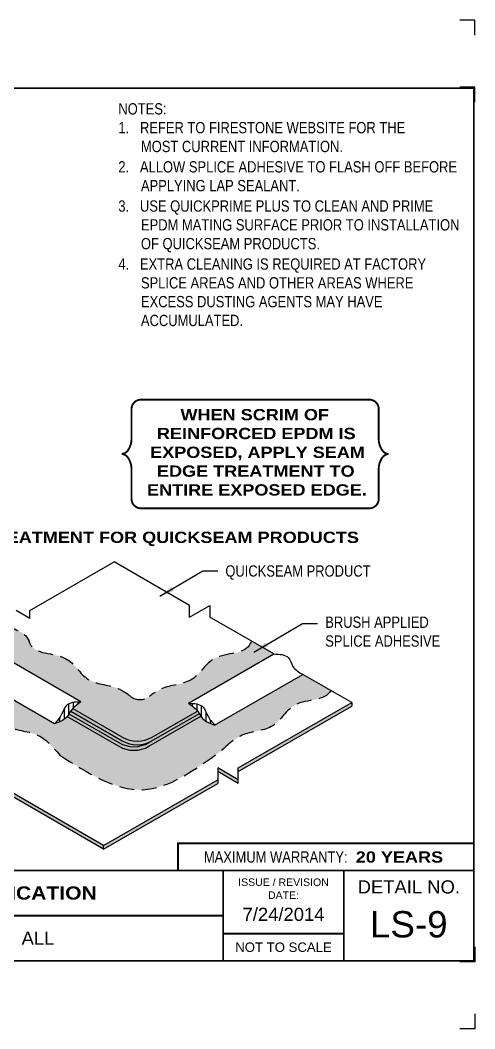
# Model space of a CAD drawing. Header units: inches. Extents: x 121.4 to 141.5, y 96.2 to 113.
# Drawn here: x 133.93 to 141.48, y 96.24 to 113 of the extents above; entities that cross this region are included whole.
import ezdxf
from ezdxf.enums import TextEntityAlignment as Align

# ---------------------------------------------------------------- set-up
doc = ezdxf.new("R2010")
doc.units = ezdxf.units.IN
doc.header["$MEASUREMENT"] = 0
doc.linetypes.add('HIDDEN', pattern=[0.375, 0.25, -0.125])
doc.layers.get('0').update_dxf_attribs({"linetype": 'CONTINUOUS'})
doc.layers.get('DEFPOINTS').update_dxf_attribs({"linetype": 'CONTINUOUS'})
for name, color, linetype in [('FSBP-ADHESIVE', 1, 'HIDDEN'), ('FSBP-ANNO-NOTE', 7, 'CONTINUOUS'), ('FSBP-MEMBRANE', 7, 'CONTINUOUS'), ('FSBP-SEALANTS', 1, 'CONTINUOUS'), ('FSBP-TTLB', 7, 'CONTINUOUS'), ('FSBP-TTLB-BORDER', 7, 'CONTINUOUS'), ('FSBP-TTLB-TEXT', 7, 'CONTINUOUS')]:
    doc.layers.add(name, color=color, linetype=linetype)
doc.styles.add('FSBP_ARIAL', font='arial.ttf')
doc.styles.add('FSBP_ARIAL_BOLD', font='')
doc.styles.add('FSBP_ARIAL_NAR', font='ARIALN.TTF')
doc.styles.get('FSBP_ARIAL_BOLD').set_extended_font_data('Arial Black')
doc.dimstyles.new('FSBP-LEADER', dxfattribs={"dimtxt": 0.1875, "dimasz": 0.25, "dimexe": 0.0625, "dimexo": 0.125, "dimgap": 0.125, "dimtad": 0, "dimtih": 1, "dimtoh": 1, "dimdec": 4, "dimzin": 0, "dimdsep": 46, "dimlunit": 4, "dimtxsty": 'FSBP_ARIAL_NAR', "dimcen": 0.09375, "dimclrd": 256, "dimclre": 256, "dimclrt": 256, "dimadec": 0, "dimazin": 0, "dimtfac": 1, "dimtdec": 4, "dimtofl": 0, "dimtmove": 0, "dimatfit": 3, "dimfxl": 1, "dimtolj": 1, "dimtzin": 0, "dimlwd": -1, "dimlwe": -1, "dimarcsym": 0})

# ---------------------------------------------------------------- blocks, each defined once
blk = doc.blocks.new('TTLB-EPDM_1')
at = {"layer": 'DEFPOINTS', "linetype": 'Continuous', "ltscale": 1.75}
for points in [[(20.01562500000003, 13.88083333333333), (20.01562500000003, 14.13083333333333), (19.76562500000003, 14.13083333333333)], [(20.01562500000003, -2.380833333333342), (20.01562500000003, -2.630833333333342), (19.76562500000003, -2.630833333333342)]]:
    blk.add_lwpolyline(points, dxfattribs=at)
at = {"layer": 'DEFPOINTS', "color": 1}
for points in [[(20.015625, 12.765625), (20.015625, 13.015625), (19.765625, 13.015625)], [(20.015625, -1.265625), (20.015625, -1.515625), (19.765625, -1.515625)]]:
    blk.add_lwpolyline(points, dxfattribs=at)
at = {"layer": 'FSBP-TTLB', "const_width": 0.03125}
blk.add_lwpolyline([(15.09028770518938, 0), (20, 0), (20, 0.4512598240669945), (15.09028770518938, 0.4512598240669945)], close=True, dxfattribs=at)
for points in [[(0, 0), (0, -1.5), (20, -1.5), (20, 0), (0, 0)], [(15.84028770518938, 0), (15.84028770518938, -1.5)], [(17.84110496735593, 0), (17.84110496735593, -1.5)], [(20, 0), (20, -1.5)], [(4.825208527206769, -0.75), (15.84028770518938, -0.75)], [(15.84028770518938, -1.048740175933006), (17.84110496735593, -1.048740175933006)]]:
    blk.add_lwpolyline(points, dxfattribs=at)
at = {"layer": 'FSBP-TTLB-BORDER', "const_width": 0.03125}
blk.add_lwpolyline([(20, 0), (20, 13), (0, 13), (0, 0)], dxfattribs=at)
at = {"layer": 'FSBP-TTLB-TEXT', "style": 'FSBP_ARIAL_NAR'}
blk.add_text('MAXIMUM WARRANTY:', height=0.1875, dxfattribs=at).set_placement((17.90516569312837, 0.2256299120335257), align=Align.MIDDLE_RIGHT)
at = {"layer": 'FSBP-TTLB-TEXT', "style": 'FSBP_ARIAL'}
for s, height, p in [('ISSUE / REVISION', 0.125, (16.84069633627263, -0.1938496373466023)), ('DETAIL NO.', 0.21875, (18.92055248367797, -0.2724398367368792)), ('DATE:', 0.125, (16.84069633627263, -0.409973105348854)), ('NOT TO SCALE', 0.15625, (16.84069633627263, -1.274370087966503))]:
    blk.add_text(s, height=height, dxfattribs=at).set_placement(p, align=Align.MIDDLE_CENTER)
at = {"layer": 'FSBP-TTLB-TEXT'}
for tag, height, style, p in [('MAXIMUM_WARRANTY', 0.1875, 'FSBP_ARIAL_BOLD', (18.03987100774941, 0.2240244307510579)), ('ACCPT_SYSTEMS', 0.21875, 'FSBP_ARIAL', (12.49438170418193, -1.125))]:
    blk.add_attdef(tag, text='', height=height, dxfattribs=dict(at, style=style)).set_placement(p, align=Align.MIDDLE_LEFT)
for tag, height, style, p in [('DETAIL_DESCP_LINE_1', 0.21875, 'FSBP_ARIAL_BOLD', (10.33118450231211, -0.3736318192489421)), ('ISSUE_REV_DATE', 0.21875, 'FSBP_ARIAL', (16.84069633627263, -0.7282559425942452)), ('DETAIL_NUMBER', 0.4375, 'FSBP_ARIAL', (18.91941590748775, -0.8931630692489421))]:
    blk.add_attdef(tag, text='', height=height, dxfattribs=dict(at, style=style)).set_placement(p, align=Align.MIDDLE_CENTER)

msp = doc.modelspace()

# ---------------------------------------------------------------- hatches: boundary and pattern name
at = {"layer": 'FSBP-ADHESIVE'}
h = msp.add_hatch(dxfattribs=at)
h.set_pattern_fill('DOTS', color=256, scale=0.5, style=0)
h.set_pattern_definition([(0, (-81.78209631652948, 176.854042543671), (0.015625, 0.03125), [0, -0.03125])])
edge = h.paths.add_edge_path()
edge.add_spline(control_points=[(134.7132971766054, 101.4256806436275), (134.7091963644304, 101.4203635117983), (134.6586441860501, 101.3592907448312), (134.5785341179362, 101.3302145259062), (134.5051714753876, 101.3035873078064)], knot_values=[0.335480648233246, 0.335480648233246, 0.335480648233246, 0.335480648233246, 0.3559496872654459, 0.5785031306896502, 0.5785031306896502, 0.5785031306896502, 0.5785031306896502], degree=3, periodic=0)
edge.add_line((134.5051714753876, 101.3035873078065), (132.6663541012979, 102.362518690578))
edge.add_line((132.6663541012979, 102.362518690578), (132.3154135990641, 102.1599030971438))
edge.add_spline(control_points=[(132.3154135990641, 102.1599030971438), (132.4946792694771, 102.1128634822478), (132.6943010426044, 102.0604823915954), (132.8121363416487, 101.6705421419581), (133.3998436874202, 101.7589595391507), (133.6624122823938, 101.1844097443239), (134.2451215598422, 101.1920363371409), (134.4732276469368, 100.9211701874616), (134.5885783986161, 100.7841961401314)], knot_values=[0, 0, 0, 0, 0.4852668780173124, 0.5403702471679624, 1.182054935308877, 1.689895881993722, 2.193807869526426, 2.709318965547892, 2.709318965547892, 2.709318965547892, 2.709318965547892], degree=3, periodic=0)
edge.add_spline(control_points=[(134.5885783986099, 100.7841961401397), (135.0496283469391, 100.4884218504523), (135.9592356253525, 99.9048875769053), (136.8314682337667, 100.5376034842577), (137.261594882187, 100.8496165527974)], knot_values=[0, 0, 0, 0, 1.488988598920493, 2.937631534199079, 2.937631534199079, 2.937631534199079, 2.937631534199079], degree=3, periodic=0)
edge.add_spline(control_points=[(137.261594882187, 100.8496165527974), (137.3799076107923, 100.958748156057), (137.6245668919843, 101.1844217579052), (138.1822678645996, 101.1864561458754), (138.4458055802488, 101.7549708127247), (138.9983775940976, 101.6758977055542), (139.087325687353, 101.8575715473169)], knot_values=[0.5497459382095591, 0.5497459382095591, 0.5497459382095591, 0.5497459382095591, 1.021616369189523, 1.525528356722227, 2.033369303407072, 2.665678300506432, 2.665678300506432, 2.665678300506432, 2.665678300506432], degree=3, periodic=0)
edge.add_line((139.087325687353, 101.8575715473169), (138.6227644521501, 102.1257861015163))
edge.add_line((138.6227644521501, 102.1257861015163), (137.160551157383, 101.28157686217))
edge.add_spline(control_points=[(137.160551157383, 101.28157686217), (137.0871885148345, 101.3082040802697), (136.9965243442401, 101.341110946222), (136.943719301801, 101.4150004879936), (136.9341335877381, 101.4296858169607)], knot_values=[0.303463646559335, 0.303463646559335, 0.303463646559335, 0.303463646559335, 0.5260170899834895, 0.5785031306896335, 0.5785031306896335, 0.5785031306896335, 0.5785031306896335], degree=3, periodic=0)
edge.add_line((136.934133587738, 101.4296858169607), (136.0702468003186, 100.9309205476947))
edge.add_arc((135.8202468003186, 101.3639332495869), 0.4999999999999979, 239.9999999999994, 300.0000000000005, ccw=False)
edge.add_line((135.5702468003186, 100.9309205476947), (134.7132971766054, 101.4256806436275))
edge = h.paths.add_edge_path()
edge.add_spline(control_points=[(135.7667991027687, 101.760168598615), (135.6968092428859, 101.8163211621536), (135.4832587507381, 101.9573989692487), (135.0025726918538, 101.959152421338), (134.7375320837937, 102.5309091910348), (134.1504973850855, 102.4432517898799), (134.0326432787252, 102.8331707899104), (133.8330251787812, 102.8855560307403), (133.6537628069846, 102.9325993726064)], knot_values=[0, 0, 0, 0, 0.2669915961014668, 0.7709035836341709, 1.278744530319016, 1.920429218459931, 1.975532587610577, 2.460799465627936, 2.460799465627936, 2.460799465627936, 2.460799465627936], degree=3, periodic=0)
edge.add_line((133.6537628069846, 102.9325993726063), (133.2030642738577, 102.6723884531822))
edge.add_line((133.2030642738577, 102.6723884531822), (134.94147630898, 101.6687157967418))
edge.add_spline(control_points=[(134.94147630898, 101.6687157967418), (134.8926430379811, 101.6339265576582), (134.8438097669822, 101.5991373185746), (134.8041820369545, 101.5557082450397)], knot_values=[0, 0, 0, 0, 0.1771371703173616, 0.1771371703173616, 0.1771371703173616, 0.1771371703173616], degree=3, periodic=0)
edge.add_line((134.8041820369545, 101.5557082450397), (135.6243733935924, 101.0821705476948))
edge.add_arc((135.8743733935924, 101.515183249587), 0.5000000000000008, 240.0000000000002, 300.0000001348517)
edge.add_line((136.1243733946116, 101.0821705482832), (136.8764464081477, 101.5163801074587))
edge.add_spline(control_points=[(136.8764464081477, 101.5163801074587), (136.8345550381603, 101.5681204814311), (136.7794006809755, 101.6074129162682), (136.7242463237906, 101.6467053511054)], knot_values=[0, 0, 0, 0, 0.2000661959060956, 0.2000661959060956, 0.2000661959060956, 0.2000661959060956], degree=3, periodic=0)
edge.add_line((136.7242463237906, 101.6467053511054), (138.1403630125176, 102.4643007025457))
edge.add_line((138.1403630125175, 102.4643007025457), (137.7682167869905, 102.6791594260316))
edge.add_spline(control_points=[(137.7682167869916, 102.6791594260343), (137.7630757991315, 102.6655172011994), (137.6903367854277, 102.4440965330002), (137.1089592647391, 102.5309091910348), (136.8439186566791, 101.959152421338), (136.3632325977948, 101.9573989692487), (136.1496821056469, 101.8163211621536), (136.0796922457642, 101.760168598615)], knot_values=[0.4968757330618643, 0.4968757330618643, 0.4968757330618643, 0.4968757330618643, 0.5403702471679801, 1.182054935308895, 1.68989588199374, 2.193807869526444, 2.460799465627981, 2.460799465627981, 2.460799465627981, 2.460799465627981], degree=3, periodic=0)
edge.add_arc((135.9232456742664, 101.9551672403194), 0.25, 231.2600779478361, 308.739922052164, ccw=False)
edge = h.paths.add_edge_path(flags=17)
edge.add_arc((135.8202468003186, 101.423933249587), 0.4999999999999994, 240.0000000000002, 299.9999999999997, ccw=False)
edge.add_line((135.5702468003186, 100.9909205476948), (134.7424737605335, 101.4688355350426))
edge.add_spline(control_points=[(134.7424737605362, 101.4688355350468), (134.7331873990169, 101.4539197108055), (134.7237527248748, 101.4392373553525), (134.7132971766054, 101.4256806436275)], knot_values=[0.2832921995804639, 0.2832921995804639, 0.2832921995804639, 0.2832921995804639, 0.335480648233246, 0.335480648233246, 0.335480648233246, 0.335480648233246], degree=3, periodic=0)
edge.add_line((134.7132971766054, 101.4256806436275), (135.5702468003186, 100.9309205476947))
edge.add_arc((135.8202468003186, 101.3639332495869), 0.4999999999999979, 239.9999999999994, 300.0000000000005)
edge.add_line((136.0702468003186, 100.9309205476947), (136.9341335877381, 101.4296858169607))
edge.add_spline(control_points=[(136.9341335877381, 101.4296858169607), (136.9247305499332, 101.4440912856141), (136.9158000930847, 101.4590595918848), (136.9065044266332, 101.4737341133594)], knot_values=[0.2519778394773399, 0.2519778394773399, 0.2519778394773399, 0.2519778394773399, 0.303463646559335, 0.303463646559335, 0.303463646559335, 0.303463646559335], degree=3, periodic=0)
edge.add_line((136.9065044266331, 101.4737341133594), (136.0702468003186, 100.9909205476948))
edge = h.paths.add_edge_path(flags=17)
edge.add_arc((135.8202468003186, 101.423933249587), 0.4999999999999994, 240.0000000000002, 299.9999999999997)
edge.add_line((136.0702468003186, 100.9909205476948), (136.1243733857861, 101.0221705463848))
edge.add_arc((135.8743733865425, 101.4551832487136), 0.5000000000000009, 239.9999997998426, 299.9999998999235, ccw=False)
edge.add_line((135.6243733850297, 101.0221705476948), (134.7715503813578, 101.5145481401826))
edge.add_spline(control_points=[(134.7715503813578, 101.5145481401826), (134.7613850389207, 101.4997081349107), (134.7520075605327, 101.4841487968453), (134.7424737605362, 101.4688355350468)], knot_values=[0.2297131707486087, 0.2297131707486087, 0.2297131707486087, 0.2297131707486087, 0.2832921995804639, 0.2832921995804639, 0.2832921995804639, 0.2832921995804639], degree=3, periodic=0)
edge.add_line((134.7424737605335, 101.4688355350425), (135.5702468003185, 100.9909205476948))
at = {"layer": 'FSBP-MEMBRANE'}
h = msp.add_hatch(color=256, dxfattribs=at)
h.paths.add_polyline_path([(131.322592930811, 101.5866978170707), (131.322592930811, 101.5266978170708), (133.1508690140732, 100.4711421282464), (133.1508690140732, 100.5311421282463)])
h.paths.add_polyline_path([(133.4903148575955, 100.4711421282464), (133.4903148575955, 100.5311421282464), (133.1508690140732, 100.3351629791134), (133.1508690140732, 100.2751629791134)])
h.paths.add_polyline_path([(133.4903148575955, 100.3351629791135), (133.4903148575955, 100.2751629791135), (135.3185909408577, 99.21960729028905), (135.3185909408577, 99.27960729028904)])
h.paths.add_polyline_path([(137.2142867794601, 100.3140877930079), (137.2142867794601, 100.3740877930079), (135.3185909408577, 99.27960729028916), (135.3185909408577, 99.21960729028915)])
h.paths.add_polyline_path([(137.2142867794601, 100.5700669421408), (137.2142867794601, 100.5100669421408), (137.5537326229824, 100.3140877930079), (137.5537326229824, 100.3740877930079)])
h.paths.add_polyline_path([(139.4355408507396, 101.5965294289998), (139.4355408507396, 101.6565294289997), (137.5537326229824, 100.5700669421408), (137.5537326229824, 100.5100669421408)])
h = msp.add_hatch(color=256, dxfattribs=at)
edge = h.paths.add_edge_path()
edge.add_line((135.6243733935924, 101.0821705476947), (134.8041820369544, 101.5557082450397))
edge.add_spline(control_points=[(134.8041820369545, 101.5557082450397), (134.7954625802706, 101.5461523627006), (134.784301890115, 101.5326979472555), (134.7741306115935, 101.5183149223188), (134.7715503813578, 101.5145481401826)], knot_values=[0.1771371703173616, 0.1771371703173616, 0.1771371703173616, 0.1771371703173616, 0.2161134094965848, 0.2297131707486087, 0.2297131707486087, 0.2297131707486087, 0.2297131707486087], degree=3, periodic=0)
edge.add_line((134.7715503813577, 101.5145481401826), (135.6243733850297, 101.0221705476948))
edge.add_arc((135.8743733865425, 101.4551832487136), 0.5000000000000009, 239.9999997998426, 299.9999998999235)
edge.add_line((136.1243733857861, 101.0221705463848), (136.9065044266332, 101.4737341133594))
edge.add_spline(control_points=[(136.9065044266332, 101.4737341133594), (136.9000291706846, 101.4839562187852), (136.89040011524, 101.4985457726926), (136.8798064948367, 101.5122300368851), (136.8764464081477, 101.5163801074587)], knot_values=[0.2000661959060955, 0.2000661959060955, 0.2000661959060955, 0.2000661959060955, 0.2359306258868176, 0.25197783947734, 0.25197783947734, 0.25197783947734, 0.25197783947734], degree=3, periodic=0)
edge.add_line((136.8764464081477, 101.5163801074586), (136.1243733935924, 101.0821705476948))
edge.add_arc((135.8743733935924, 101.515183249587), 0.5000000000000008, 240.00000000000762, 300.00000000000256, ccw=False)
at = {"layer": 'FSBP-SEALANTS'}
h = msp.add_hatch(dxfattribs=at)
h.set_pattern_fill('ANSI31', color=256, scale=0.6, angle=45, style=0)
h.set_pattern_definition([(90, (-64.6067918191448, 62.10548535999447), (-0.075, 1.387778780781446e-17), [])])
edge = h.paths.add_edge_path()
edge.add_spline(control_points=[(134.94147630898, 101.6687157967418), (134.8455353531903, 101.6650388773656), (134.6883111095871, 101.6590132873248), (134.626730261006, 101.4417244334831), (134.5482441721247, 101.352534313094), (134.5051714753876, 101.3035873078064)], knot_values=[0, 0, 0, 0, 0.252978676759738, 0.4145714494281598, 0.6111139456606395, 0.6111139456606395, 0.6111139456606395, 0.6111139456606395], degree=3, periodic=0)
edge.add_spline(control_points=[(134.5051714753876, 101.3035873078064), (134.5785341179363, 101.3302145259062), (134.6979924699172, 101.3735723369329), (134.7837696448022, 101.5563642230517), (134.881898047266, 101.6262717345572), (134.94147630898, 101.6687157967418)], knot_values=[0, 0, 0, 0, 0.2225534434241545, 0.3623897211930157, 0.578503130689617, 0.578503130689617, 0.578503130689617, 0.578503130689617], degree=3, periodic=0)
h = msp.add_hatch(dxfattribs=at)
h.set_pattern_fill('ANSI31', color=256, scale=0.6, angle=45, style=0)
h.set_pattern_definition([(90, (-58.28209631652959, 56.96376813462246), (-0.075, 1.387778780781446e-17), [])])
edge = h.paths.add_edge_path()
edge.add_spline(control_points=[(137.160551157383, 101.28157686217), (137.1174784606459, 101.3305238674575), (137.0389923717647, 101.4197139878466), (136.9774115231835, 101.6370028416883), (136.8201872795804, 101.6430284317291), (136.7242463237906, 101.6467053511054)], knot_values=[0, 0, 0, 0, 0.1965424962324797, 0.3581352689009015, 0.6111139456606395, 0.6111139456606395, 0.6111139456606395, 0.6111139456606395], degree=3, periodic=0)
edge.add_spline(control_points=[(136.7242463237906, 101.6467053511054), (136.7794006809756, 101.6074129162682), (136.8345550381604, 101.5681204814311), (136.8764464081477, 101.5163801074587)], knot_values=[0, 0, 0, 0, 0.2000661959060721, 0.2000661959060721, 0.2000661959060721, 0.2000661959060721], degree=3, periodic=0)
edge.add_spline(control_points=[(136.8764464081477, 101.5163801074587), (136.8798064948367, 101.5122300368851), (136.89040011524, 101.4985457726926), (136.9000291706845, 101.4839562187852), (136.9065044266331, 101.4737341133594)], knot_values=[0.2000661959060721, 0.2000661959060721, 0.2000661959060721, 0.2000661959060721, 0.2161134094966013, 0.2519778394773051, 0.2519778394773051, 0.2519778394773051, 0.2519778394773051], degree=3, periodic=0)
edge.add_spline(control_points=[(136.9065044266331, 101.4737341133594), (136.9158000930847, 101.4590595918848), (136.9247305499332, 101.4440912856141), (136.9341335877381, 101.4296858169607)], knot_values=[0.2519778394773051, 0.2519778394773051, 0.2519778394773051, 0.2519778394773051, 0.3034636465593443, 0.3034636465593443, 0.3034636465593443, 0.3034636465593443], degree=3, periodic=0)
edge.add_spline(control_points=[(136.9341335877381, 101.4296858169607), (136.943719301801, 101.4150004879936), (136.99652434424, 101.341110946222), (137.0871885148344, 101.3082040802697), (137.160551157383, 101.28157686217)], knot_values=[0.3034636465593443, 0.3034636465593443, 0.3034636465593443, 0.3034636465593443, 0.3559496872654625, 0.578503130689617, 0.578503130689617, 0.578503130689617, 0.578503130689617], degree=3, periodic=0)

# ---------------------------------------------------------------- linework, layer by layer
at = {"layer": 'FSBP-ADHESIVE'}
msp.add_arc((135.9232456742664, 101.9551672403195), 0.25, 231.2600779478533, 308.7399220521619, dxfattribs=at)
for points, knots in [([(133.6537628069846, 102.9325993726064), (133.8330251787812, 102.8855560307403), (134.0326432787252, 102.8331707899104), (134.1504973850855, 102.4432517898799), (134.7375320837937, 102.5309091910348), (135.0025726918538, 101.959152421338), (135.4832587507381, 101.9573989692487), (135.6968092428859, 101.8163211621536), (135.7667991027687, 101.760168598615)], [0, 0, 0, 0, 0.4852668780173581, 0.5403702471680046, 1.18205493530892, 1.689895881993765, 2.193807869526469, 2.460799465627936, 2.460799465627936, 2.460799465627936, 2.460799465627936]), ([(137.7682167869916, 102.6791594260343), (137.7630757991315, 102.6655172011994), (137.6903367854277, 102.4440965330002), (137.1089592647391, 102.5309091910348), (136.8439186566791, 101.959152421338), (136.3632325977948, 101.9573989692487), (136.1496821056469, 101.8163211621536), (136.0796922457642, 101.760168598615)], [0.4968757330618643, 0.4968757330618643, 0.4968757330618643, 0.4968757330618643, 0.5403702471679801, 1.182054935308895, 1.68989588199374, 2.193807869526444, 2.460799465627981, 2.460799465627981, 2.460799465627981, 2.460799465627981]), ([(139.087325687353, 101.8575715473169), (138.9983775940976, 101.6758977055542), (138.4458055802488, 101.7549708127247), (138.1822678645996, 101.1864561458754), (137.6245668919843, 101.1844217579052), (137.3799076107923, 100.958748156057), (137.261594882187, 100.8496165527974)], [0.5497459382095593, 0.5497459382095593, 0.5497459382095593, 0.5497459382095593, 1.18205493530892, 1.689895881993765, 2.193807869526469, 2.665678300506432, 2.665678300506432, 2.665678300506432, 2.665678300506432])]:
    msp.add_open_spline(points, degree=3, knots=knots, dxfattribs=at)
for points in [[(132.3154135990641, 102.1599030971438), (132.7356670430423, 101.9172696581351), (132.7553535117564, 101.865802928675), (133.3472690560135, 101.618022325194), (133.7198131636225, 101.2728943561513), (134.2013952539486, 101.1245502242947), (134.5885783986161, 100.7841961401314)], [(134.5885783986099, 100.7841961401397), (135.9621261603133, 100.2093452081281), (137.261594882187, 100.8496165527974)]]:
    msp.add_spline(points, degree=3, dxfattribs=at)
at = {"layer": 'FSBP-ANNO-NOTE', "const_width": 0.03125}
msp.add_lwpolyline([(139.8833757219736, 105.548646188699), (139.8833757219736, 105.0413601577162, -0.414213562373095), (139.7271257219736, 104.8851101577162), (135.9372023775059, 104.8851101577162, -0.414213562373095), (135.7809523775059, 105.0413601577162), (135.7809523775059, 105.5486461886991, 0.1409083258157955), (135.7225047513184, 105.7267872388021, 0.2244532195272858), (135.6184413336055, 105.7880682788989, 0.2244532195272858), (135.7225047513184, 105.8493493189957, 0.1409083258157939), (135.7809523775059, 106.0274903690987), (135.7809523775059, 106.5347764000815, -0.414213562373095), (135.9372023775059, 106.6910264000815), (139.7271257219736, 106.6910264000815, -0.414213562373095), (139.8833757219736, 106.5347764000815), (139.8833757219736, 106.0274903690987, 0.1409083258157955), (139.9418233481611, 105.8493493189957, 0.2244532195272858), (140.045886765874, 105.7880682788989, 0.2244532195272858), (139.9418233481611, 105.7267872388021, 0.1409083258157939)], format="xyb", close=True, dxfattribs=at)
at = {"layer": 'FSBP-MEMBRANE'}
for p, q in [((134.0951740331349, 103.1874482628476), (135.4915043649201, 103.9936199557814)), ((136.7406932735607, 103.272400403109), (135.4915043649201, 103.9936199557814)), ((136.7406932735608, 103.0764212539761), (137.0801391170831, 103.272400403109)), ((136.7406932735608, 103.0764212539761), (136.7406932735607, 103.272400403109)), ((137.0801391170831, 103.272400403109), (137.0801391170831, 103.0764212539761)), ((134.0951740331349, 103.0539015974387), (133.8638644234654, 103.1874482628476)), ((134.0951740331349, 103.0539015974387), (134.0951740331349, 103.1874482628476)), ((138.1403630125175, 102.4643007025457), (137.0801391170831, 103.0764212539761)), ((139.4355408507396, 101.6565294289997), (138.62276445215, 102.1257861015164)), ((139.4355408507396, 101.6565294289997), (139.4355408507396, 101.5965294289998)), ((134.7132971766054, 101.4256806436275), (135.5702468003186, 100.9309205476947)), ((134.7424737605419, 101.4688355350377), (135.5702468003186, 100.9909205476948)), ((134.7715503813577, 101.5145481401826), (135.6243733850297, 101.0221705476948)), ((136.0702468003186, 100.9909205476948), (136.9065044266331, 101.4737341133594)), ((136.0702468003186, 100.9309205476947), (136.934133587738, 101.4296858169607)), ((136.1243733935924, 101.0821705476948), (136.8764464081477, 101.5163801074587)), ((137.5537326229824, 100.3740877930079), (137.2142867794601, 100.5700669421408)), ((137.2142867794601, 100.5700669421408), (137.2142867794601, 100.3140877930079)), ((137.5537326229824, 100.3140877930079), (137.5537326229824, 100.5700669421408)), ((137.5537326229824, 100.3140877930079), (137.2142867794601, 100.5100669421408)), ((135.3185909408577, 99.21960729028902), (135.3185909408577, 99.27960729028902))]:
    msp.add_line(p, q, dxfattribs=at)
at = {"layer": 'FSBP-MEMBRANE', "linetype": 'Continuous'}
for p, q in [((137.5537326229824, 100.5700669421408), (139.4355408507396, 101.6565294289997)), ((137.5537326229824, 100.5100669421408), (139.4355408507396, 101.5965294289998)), ((135.6243733935924, 101.0821705476948), (134.8041820369544, 101.5557082450397)), ((135.3185909408577, 99.27960729028902), (133.4903148575955, 100.3351629791135)), ((135.3185909408577, 99.21960729028902), (133.4903148575955, 100.2751629791134)), ((135.3185909408576, 99.27960729028909), (137.2142867794601, 100.3740877930079)), ((135.3185909408576, 99.21960729028908), (137.2142867794601, 100.3140877930079))]:
    msp.add_line(p, q, dxfattribs=at)
at = {"layer": 'FSBP-MEMBRANE'}
for centre in [(135.8743733935924, 101.515183249587), (135.8202468003186, 101.423933249587), (135.8202468003186, 101.363933249587), (135.8743733850297, 101.455183249587)]:
    msp.add_arc(centre, 0.5, 240.0000000000002, 299.9999999999997, dxfattribs=at)
at = {"layer": 'FSBP-SEALANTS'}
for p, q in [((134.94147630898, 101.6687157967418), (133.1038302906862, 102.729681220079)), ((136.7242463237906, 101.6467053511054), (138.1403630125175, 102.4643007025457)), ((134.5051714753876, 101.3035873078064), (132.6663541012979, 102.362518690578)), ((137.160551157383, 101.28157686217), (138.6227644521501, 102.1257861015164))]:
    msp.add_line(p, q, dxfattribs=at)
for points in [[(138.1403630125175, 102.4643007025457), (138.3851968319396, 102.4006248691211), (138.460218801352, 102.2575027943592), (138.6227644521501, 102.1257861015164)], [(134.94147630898, 101.6687157967418), (134.696642489558, 101.6050399633172), (134.6216205201455, 101.4619178885553), (134.5051714753876, 101.3035873078064)], [(134.94147630898, 101.6687157967418), (134.7794587936551, 101.5256936638666), (134.7004709653694, 101.4103025569174), (134.5051714753876, 101.3035873078064)], [(136.7242463237906, 101.6467053511054), (136.9690801432127, 101.5830295176807), (137.0441021126251, 101.4399074429188), (137.160551157383, 101.28157686217)], [(136.7242463237906, 101.6467053511054), (136.8862638391155, 101.5036832182301), (136.9652516674012, 101.3882921112809), (137.160551157383, 101.28157686217)]]:
    msp.add_spline(points, degree=3, dxfattribs=at)

# ---------------------------------------------------------------- block references
msp.add_blockref('TTLB-EPDM_1', (121.4627011304549, 98.86596216310228)).add_auto_attribs({'DETAIL_DESCP_LINE_1': 'SEAM EDGE TREATMENT APPLICATION', 'ACCPT_SYSTEMS': 'ALL', 'ISSUE_REV_DATE': '7/24/2014', 'DETAIL_NUMBER': 'LS-9', 'MAXIMUM_WARRANTY': '20 YEARS'})

# ---------------------------------------------------------------- texts
at = {"layer": 'FSBP-ANNO-NOTE', "style": 'FSBP_ARIAL_BOLD'}
msp.add_text('SEAM EDGE TREATMENT FOR QUICKSEAM PRODUCTS', height=0.1875, dxfattribs=at).set_placement((135.4915043649201, 104.3774128495155), align=Align.MIDDLE)
at = {"layer": 'FSBP-ANNO-NOTE', "style": 'FSBP_ARIAL_NAR'}
msp.add_text('QUICKSEAM PRODUCT', height=0.1875, dxfattribs=at).set_placement((137.338246913595, 103.8434238335501), align=Align.MIDDLE_LEFT)
at = {"layer": 'FSBP-ANNO-NOTE', "char_height": 0.1875, "attachment_point": 1}
for s, width, gutter_width, heights, insert, style in [('\\pi-0.375,l0.375,t0.1875,0.375;NOTES:\\P1.   REFER TO FIRESTONE WEBSITE FOR THE                MOST CURRENT INFORMATION.\\P{\\H0.083333x;\\P\\pt0.375;}2.   ALLOW SPLICE ADHESIVE TO FLASH OFF BEFORE APPLYING LAP SEALANT.\\P{\\H0.083333x;\\P}3.   USE QUICKPRIME PLUS TO CLEAN AND PRIME EPDM MATING SURFACE PRIOR TO INSTALLATION OF QUICKSEAM PRODUCTS.\\P{\\H0.083333x;\\P}4.   EXTRA CLEANING IS REQUIRED AT FACTORY SPLICE AREAS AND OTHER AREAS WHERE EXCESS DUSTING AGENTS MAY HAVE ACCUMULATED. ', 5.646404369673036, 23.08110225731588, [4.471463001384068], (135.5625, 111.6171875), 'FSBP_ARIAL_NAR'), ('\\pi0.6564;WHEN SCRIM OF \\P\\pi0.26509;REINFORCED EPDM IS \\P\\pi0.15222;EXPOSED, APPLY SEAM \\P\\pi0.26586;EDGE TREATMENT TO \\P\\pi0.10029;ENTIRE EXPOSED EDGE.', 3.701693953426002, 5, [1.524112852657709], (135.9372023775059, 106.5347764000815), 'FSBP_ARIAL_BOLD'), ('BRUSH APPLIED SPLICE ADHESIVE', 2.277887282078154, 5, [0.5557094366190869], (138.99609375, 103.0859375), 'FSBP_ARIAL_NAR')]:
    msp.add_mtext_dynamic_manual_height_columns(s, width=width, gutter_width=gutter_width, heights=heights, dxfattribs=dict(at, insert=insert, style=style))

# ---------------------------------------------------------------- leaders
at = {"layer": 'FSBP-ANNO-NOTE'}
for points in [[(136.2513124206883, 103.4236178858953), (136.963246913595, 103.8434238335501), (137.213246913595, 103.8434238335501)], [(137.8093813531052, 102.4967266382869), (138.6179192880227, 102.9690880626362), (138.8679192880227, 102.9690880626362)]]:
    msp.add_leader(points, dimstyle='FSBP-LEADER', dxfattribs=at)

doc.saveas('drawing.dxf')
